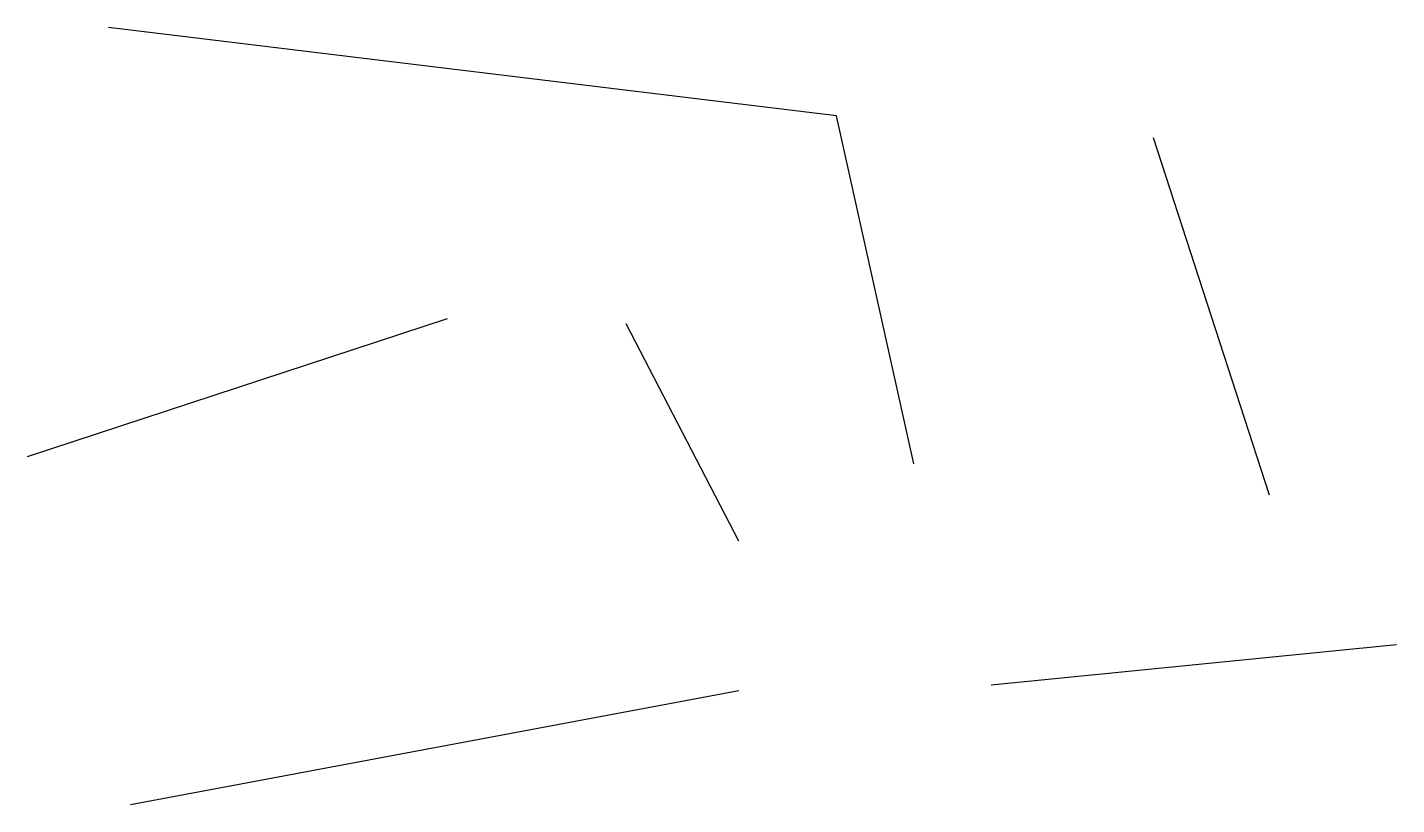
# Model space of a CAD drawing. Header units: metres. Extents: x 2208.65 to 2216.75, y 1362.12 to 1366.72.
import ezdxf

# ---------------------------------------------------------------- set-up
doc = ezdxf.new("R2010")
doc.units = ezdxf.units.M

msp = doc.modelspace()

# ---------------------------------------------------------------- linework, layer by layer
for p, q in [((2213.4339, 1366.1958), (2209.1299, 1366.7186)), ((2213.8915, 1364.1372), (2213.4339, 1366.1958)), ((2215.9945, 1363.952), (2215.308, 1366.0651)), ((2208.6505, 1364.1807), (2211.1348, 1364.9977)), ((2212.8564, 1363.6797), (2212.1917, 1364.965)), ((2214.3492, 1362.8301), (2216.7463, 1363.0698)), ((2209.2607, 1362.1221), (2212.8564, 1362.7975))]:
    msp.add_line(p, q)

doc.saveas('drawing.dxf')
